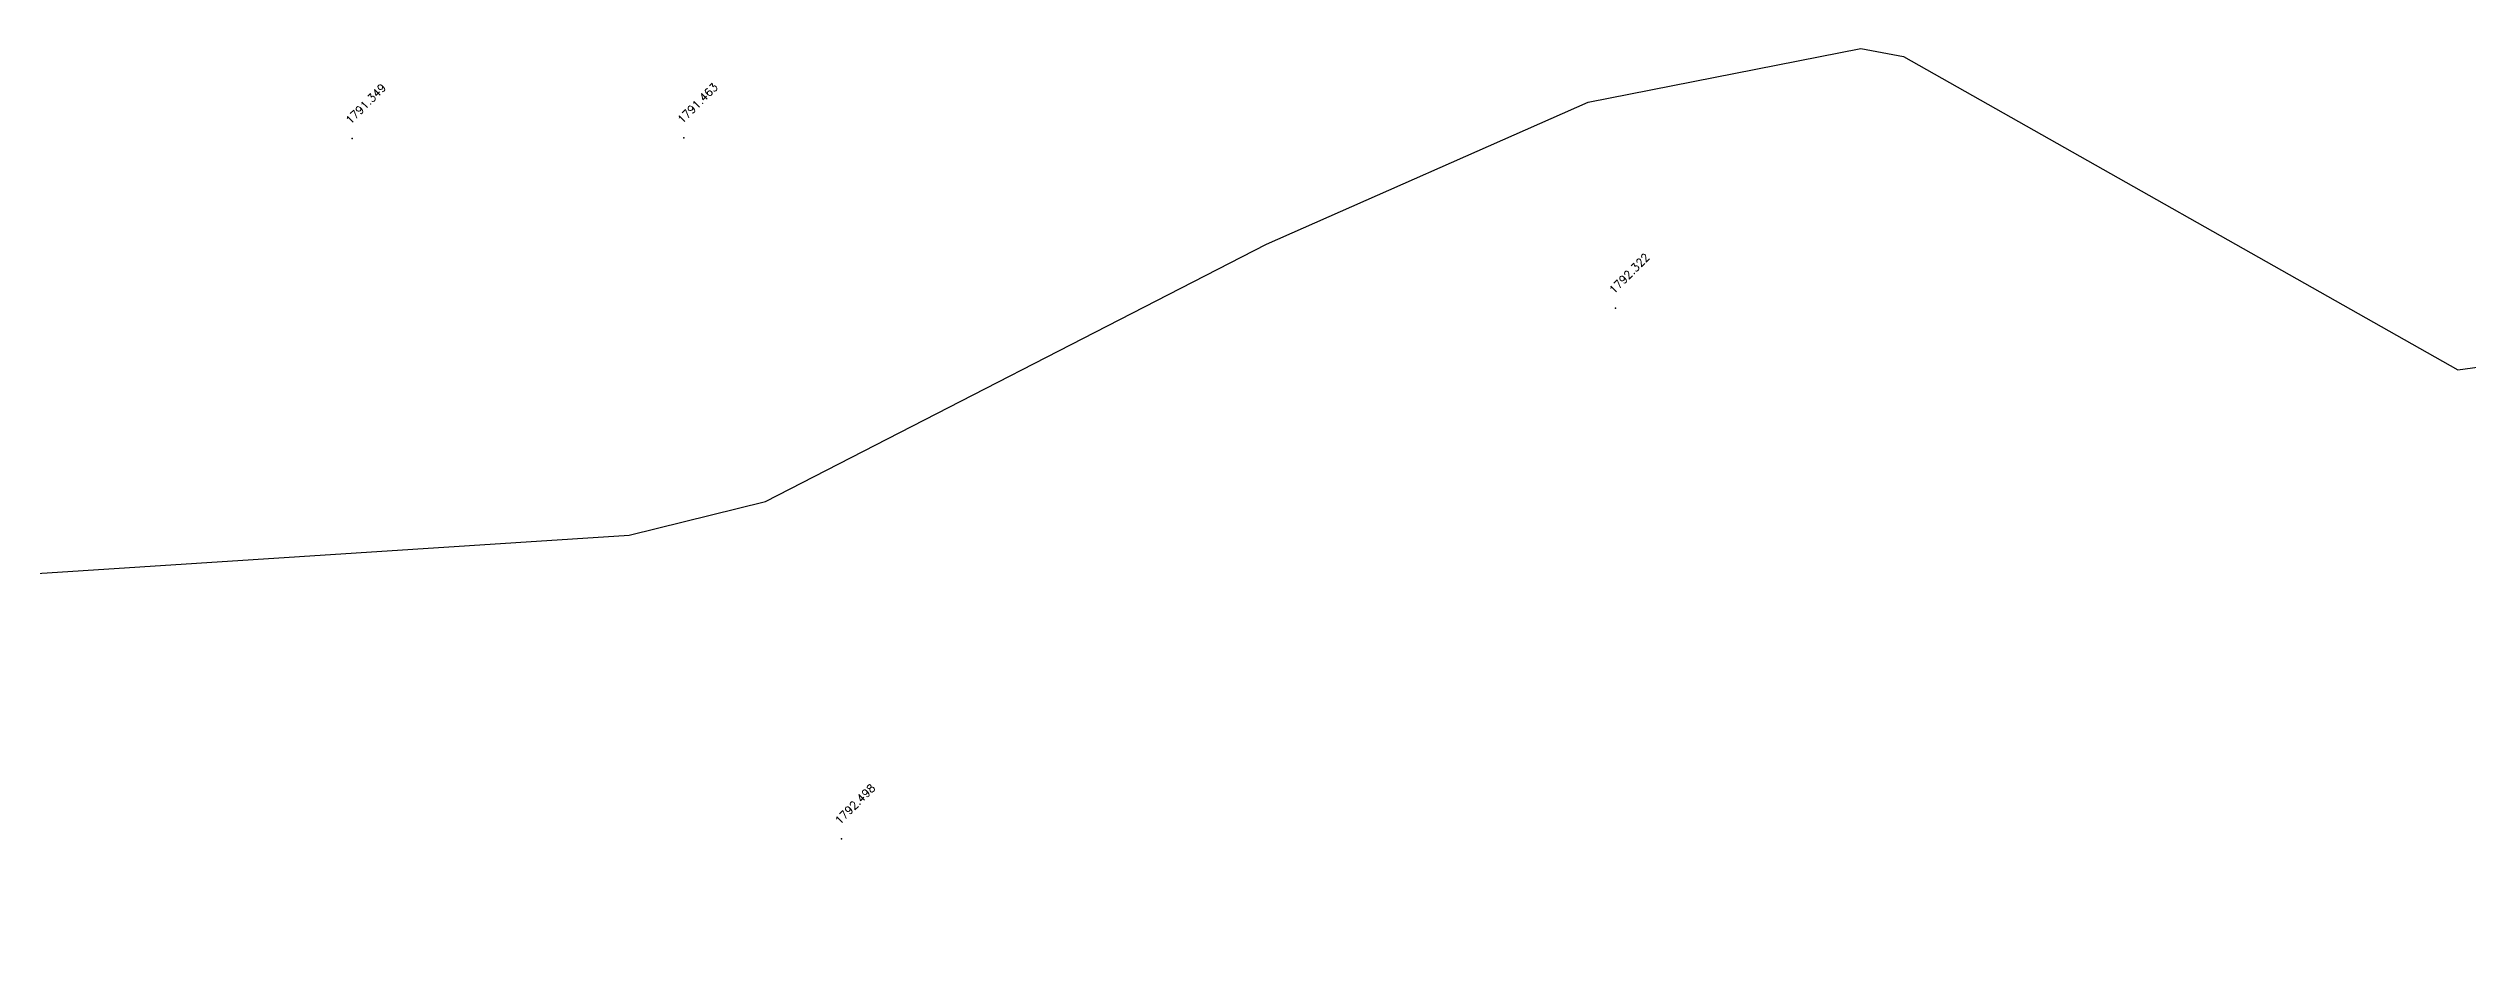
# Model space of a CAD drawing. Header units: inches. Extents: x 9956484 to 9957113, y 272553 to 273016.
# Drawn here: x 9956897 to 9956972.6, y 272759.1 to 272787.2 of the extents above; entities that cross this region are included whole.
import ezdxf
from ezdxf.enums import TextEntityAlignment as Align

# ---------------------------------------------------------------- set-up
doc = ezdxf.new("R2010")
doc.units = ezdxf.units.IN
doc.header["$MEASUREMENT"] = 0
for name, color, linetype in [('Contour', 4, 'Continuous'), ('Points', 7, 'Continuous'), ('Points-ELV', 6, 'Continuous'), ('Points-NUM', 4, 'Continuous'), ('Points-TXT', 3, 'Continuous')]:
    doc.layers.add(name, color=color, linetype=linetype)
doc.styles.add('romans', font='romans.shx')

# ---------------------------------------------------------------- blocks, each defined once
blk = doc.blocks.new('POINTS')
at = {"layer": 'Points'}
blk.add_line((0, 0), (0, 0), dxfattribs=at)
blk.add_point((0, 0), dxfattribs=at)
at = {"layer": 'Points-ELV', "style": 'romans'}
blk.add_attdef('ELEV', text='', height=1, rotation=45, dxfattribs=at).set_placement((0, 0), align=Align.BOTTOM_LEFT)
at = {"layer": 'Points-NUM', "style": 'romans'}
blk.add_attdef('PTNUM', text='', height=1, dxfattribs=at).set_placement((0, 0), align=Align.BOTTOM_RIGHT)
at = {"layer": 'Points-TXT', "style": 'romans'}
blk.add_attdef('DESC', text='', height=1, dxfattribs=at).set_placement((0, 0), align=Align.BOTTOM_RIGHT)

msp = doc.modelspace()

# ---------------------------------------------------------------- linework, layer by layer
at = {"layer": 'Contour', "elevation": 1792}
msp.add_lwpolyline([(9956893.061, 272770.552), (9956915.128, 272771.978), (9956919.388, 272773.033), (9956935.036, 272781.076), (9956945.096, 272785.518), (9956953.607, 272787.201), (9956954.947, 272786.945), (9956972.263, 272777.149), (9956973.257, 272777.291), (9957010.538, 272764.049), (9957032.912, 272753.223), (9957077.814, 272713.048), (9957071.514, 272708.109), (9957070.509, 272701.081)], dxfattribs=at)

# ---------------------------------------------------------------- block references
at = {"layer": 'Points', "linetype": 'Continuous'}
ref = msp.add_blockref('POINTS', (9956906.465, 272784.381, 1791.349), dxfattribs=at)
ref.add_attrib('ELEV', '1791.349', dxfattribs={"layer": 'Points-ELV', "height": 0.25, "rotation": 45, "style": 'romans'}).set_placement((9956906.465, 272784.756, 1791.349), align=Align.BOTTOM_LEFT)
ref = msp.add_blockref('POINTS', (9956916.836, 272784.401, 1791.463), dxfattribs=at)
ref.add_attrib('ELEV', '1791.463', dxfattribs={"layer": 'Points-ELV', "height": 0.25, "rotation": 45, "style": 'romans'}).set_placement((9956916.836, 272784.776, 1791.463), align=Align.BOTTOM_LEFT)
ref = msp.add_blockref('POINTS', (9956945.95, 272779.082, 1792.322), dxfattribs=at)
ref.add_attrib('ELEV', '1792.322', dxfattribs={"layer": 'Points-ELV', "height": 0.25, "rotation": 45, "style": 'romans'}).set_placement((9956945.95, 272779.457, 1792.322), align=Align.BOTTOM_LEFT)
ref = msp.add_blockref('POINTS', (9956921.755, 272762.49, 1792.498), dxfattribs=at)
ref.add_attrib('ELEV', '1792.498', dxfattribs={"layer": 'Points-ELV', "height": 0.25, "rotation": 45, "style": 'romans'}).set_placement((9956921.755, 272762.865, 1792.498), align=Align.BOTTOM_LEFT)

doc.saveas('drawing.dxf')
